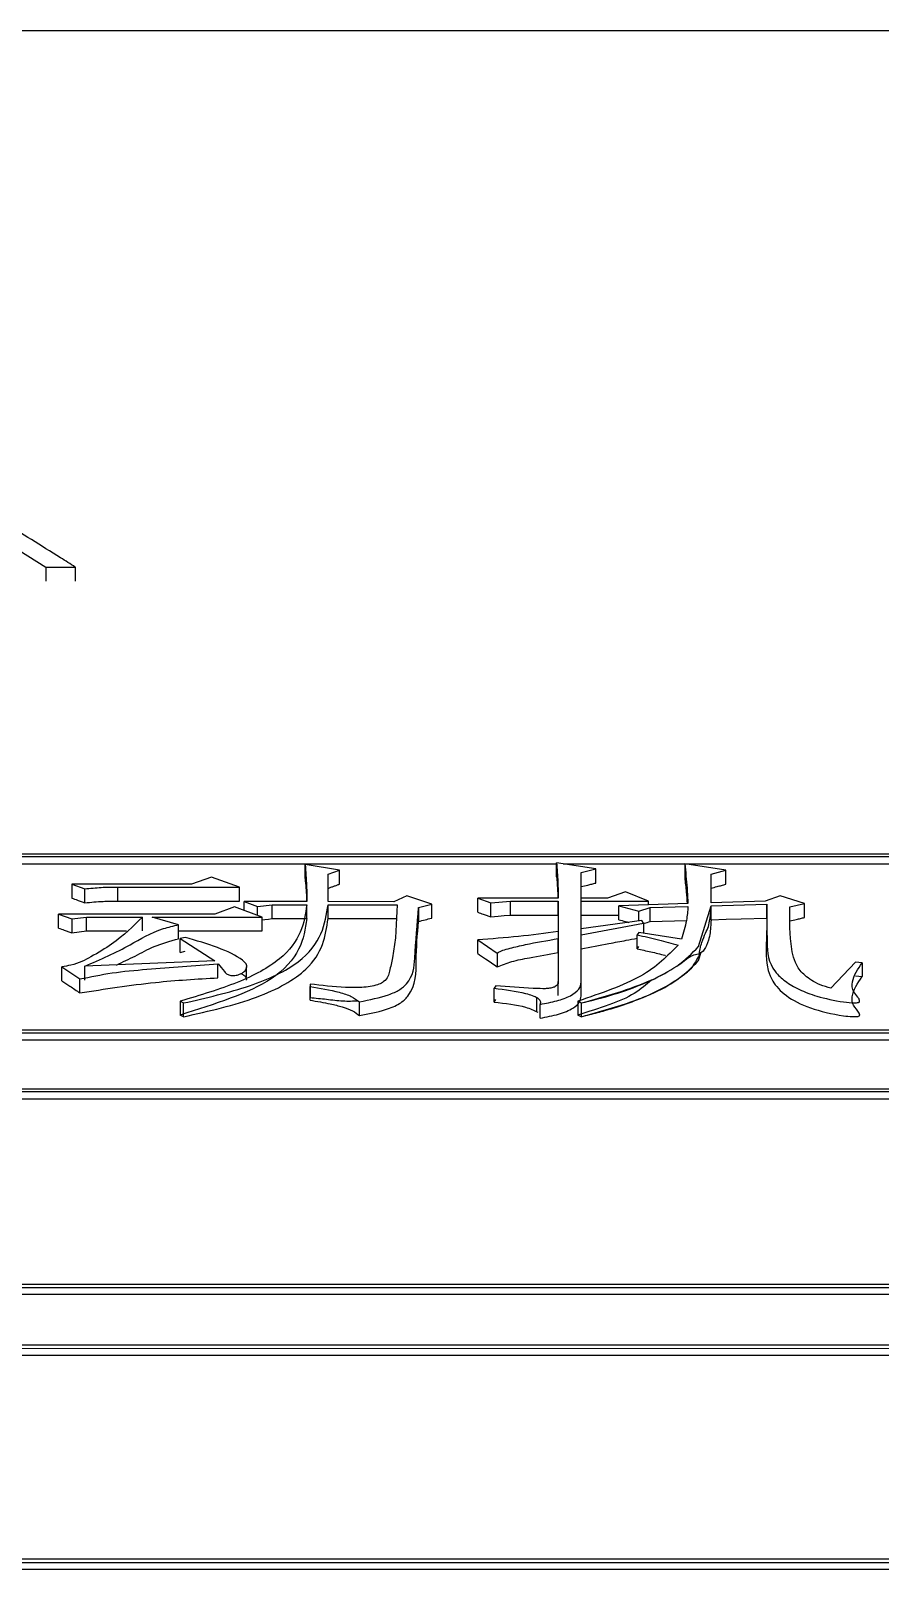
# Model space of a CAD drawing. Header units: millimetres. Extents: x 2344 to 4024, y 1094 to 2282.
# Drawn here: x 2736.4 to 2741.99, y 2103.65 to 2113.77 of the extents above; entities that cross this region are included whole.
import ezdxf

# ---------------------------------------------------------------- set-up
doc = ezdxf.new("R2010")
doc.units = ezdxf.units.MM

msp = doc.modelspace()

# ---------------------------------------------------------------- linework, layer by layer
at = {"color": 7, "linetype": 'Continuous', "lineweight": 25}
for p, q in [((2753.322, 2113.771), (2716.322, 2113.773)), ((2736.203, 2110.429), (2736.499, 2110.244)), ((2736.499, 2110.244), (2736.694, 2110.244)), ((2736.694, 2110.244), (2736.694, 2110.15)), ((2751.124, 2108.355), (2729.141, 2108.355)), ((2751.074, 2108.337), (2729.191, 2108.338)), ((2734.949, 2108.291), (2739.862, 2108.291)), ((2738.434, 2108.249), (2738.207, 2108.287)), ((2738.207, 2108.195), (2738.207, 2108.287)), ((2740.121, 2108.257), (2739.862, 2108.298)), ((2739.862, 2108.206), (2739.862, 2108.298)), ((2739.906, 2108.291), (2745.357, 2108.291)), ((2740.024, 2108.234), (2740.121, 2108.257)), ((2740.121, 2108.164), (2740.121, 2108.257)), ((2740.976, 2108.249), (2740.706, 2108.291)), ((2740.706, 2108.291), (2740.706, 2108.199)), ((2736.671, 2108.157), (2736.671, 2108.065)), ((2736.671, 2108.157), (2736.757, 2108.127)), ((2737.46, 2108.157), (2736.671, 2108.157)), ((2737.59, 2108.203), (2737.46, 2108.157)), ((2737.774, 2108.138), (2737.59, 2108.203)), ((2738.358, 2108.222), (2738.434, 2108.249)), ((2738.358, 2108.042), (2738.358, 2108.222)), ((2738.358, 2108.13), (2738.358, 2108.222)), ((2738.434, 2108.157), (2738.434, 2108.249)), ((2740.024, 2108.065), (2740.024, 2108.234)), ((2740.024, 2108.233), (2740.024, 2108.234)), ((2740.879, 2108.222), (2740.976, 2108.249)), ((2740.879, 2108.034), (2740.879, 2108.222)), ((2740.879, 2108.221), (2740.879, 2108.222)), ((2740.976, 2108.157), (2740.976, 2108.249)), ((2736.757, 2108.035), (2736.757, 2108.127)), ((2736.974, 2108.046), (2736.974, 2108.138)), ((2736.974, 2108.138), (2737.774, 2108.138)), ((2737.774, 2108.046), (2737.774, 2108.138)), ((2738.358, 2108.042), (2738.358, 2108.13)), ((2738.877, 2108.08), (2738.791, 2108.041)), ((2739.04, 2108.026), (2738.877, 2108.08)), ((2739.343, 2108.065), (2739.429, 2108.034)), ((2739.873, 2108.065), (2739.343, 2108.065)), ((2739.343, 2107.973), (2739.343, 2108.065)), ((2740.024, 2108.065), (2740.024, 2108.142)), ((2740.197, 2108.065), (2740.024, 2108.065)), ((2740.024, 2107.973), (2740.024, 2108.065)), ((2740.316, 2108.107), (2740.197, 2108.065)), ((2740.468, 2108.045), (2740.316, 2108.107)), ((2740.879, 2108.034), (2740.879, 2108.13)), ((2741.333, 2108.08), (2741.236, 2108.045)), ((2741.495, 2108.03), (2741.333, 2108.08)), ((2736.584, 2107.96), (2736.671, 2107.929)), ((2737.612, 2107.96), (2736.584, 2107.96)), ((2736.584, 2107.868), (2736.584, 2107.96)), ((2736.974, 2108.046), (2737.774, 2108.046)), ((2737.742, 2108.007), (2737.612, 2107.96)), ((2737.925, 2107.94), (2737.742, 2108.007)), ((2737.806, 2108.042), (2737.893, 2108.01)), ((2738.218, 2108.042), (2737.806, 2108.042)), ((2737.806, 2107.983), (2737.806, 2108.042)), ((2737.893, 2108.01), (2737.99, 2108.022)), ((2737.893, 2107.952), (2737.893, 2108.01)), ((2737.99, 2108.022), (2738.218, 2108.022)), ((2737.99, 2107.93), (2737.99, 2108.022)), ((2738.218, 2107.93), (2738.218, 2108.022)), ((2738.791, 2108.041), (2738.358, 2108.042)), ((2738.358, 2107.93), (2738.358, 2108.022)), ((2738.358, 2108.022), (2738.812, 2108.022)), ((2738.953, 2108.003), (2739.04, 2108.026)), ((2738.953, 2108.003), (2738.953, 2107.911)), ((2739.04, 2107.934), (2739.04, 2108.026)), ((2739.429, 2108.034), (2739.559, 2108.045)), ((2739.429, 2107.942), (2739.429, 2108.034)), ((2739.559, 2108.045), (2739.873, 2108.045)), ((2739.559, 2107.953), (2739.559, 2108.045)), ((2739.559, 2107.953), (2739.873, 2107.953)), ((2739.873, 2108.045), (2739.873, 2107.846)), ((2739.873, 2107.953), (2739.873, 2108.045)), ((2739.873, 2107.953), (2739.873, 2107.755)), ((2740.024, 2108.045), (2740.468, 2108.045)), ((2740.024, 2107.862), (2740.024, 2108.045)), ((2740.024, 2107.953), (2740.024, 2108.045)), ((2740.024, 2107.953), (2740.273, 2107.953)), ((2740.727, 2108.03), (2740.273, 2108.014)), ((2740.273, 2108.014), (2740.403, 2107.979)), ((2740.273, 2107.923), (2740.273, 2108.014)), ((2740.403, 2107.979), (2740.478, 2108.003)), ((2740.403, 2107.914), (2740.403, 2107.979)), ((2740.468, 2108.021), (2740.468, 2108.045)), ((2740.478, 2108.003), (2740.727, 2108.01)), ((2740.478, 2107.911), (2740.478, 2108.003)), ((2740.797, 2107.746), (2740.879, 2108.014)), ((2741.236, 2108.045), (2740.879, 2108.034)), ((2740.879, 2108.014), (2741.246, 2108.026)), ((2740.879, 2107.922), (2740.879, 2108.014)), ((2740.879, 2108.014), (2740.879, 2108.014)), ((2741.246, 2107.934), (2741.246, 2108.026)), ((2741.247, 2107.958), (2741.246, 2107.957)), ((2741.398, 2108.007), (2741.495, 2108.03)), ((2741.495, 2107.938), (2741.495, 2108.03)), ((2736.671, 2107.929), (2736.768, 2107.94)), ((2736.671, 2107.929), (2736.671, 2107.837)), ((2736.768, 2107.94), (2737.136, 2107.94)), ((2736.768, 2107.849), (2736.768, 2107.94)), ((2737.136, 2107.849), (2737.136, 2107.94)), ((2737.201, 2107.94), (2737.925, 2107.94)), ((2737.374, 2107.89), (2737.201, 2107.94)), ((2737.374, 2107.798), (2737.374, 2107.89)), ((2737.925, 2107.849), (2737.925, 2107.94)), ((2737.99, 2107.93), (2738.218, 2107.93)), ((2738.358, 2107.93), (2738.812, 2107.93)), ((2740.424, 2107.917), (2740.024, 2107.862)), ((2740.024, 2107.823), (2740.435, 2107.901)), ((2740.024, 2107.77), (2740.024, 2107.862)), ((2740.435, 2107.901), (2740.424, 2107.917)), ((2740.435, 2107.901), (2740.435, 2107.833)), ((2740.478, 2107.911), (2740.717, 2107.918)), ((2741.245, 2107.853), (2741.245, 2107.761)), ((2736.768, 2107.849), (2737.032, 2107.849)), ((2737.374, 2107.849), (2737.925, 2107.849)), ((2737.417, 2107.807), (2737.385, 2107.799)), ((2737.385, 2107.799), (2737.612, 2107.652)), ((2737.385, 2107.708), (2737.385, 2107.799)), ((2739.343, 2107.791), (2739.472, 2107.704)), ((2739.343, 2107.7), (2739.343, 2107.791)), ((2739.873, 2107.799), (2739.873, 2107.516)), ((2739.873, 2107.708), (2739.873, 2107.799)), ((2740.024, 2107.512), (2740.024, 2107.823)), ((2740.024, 2107.821), (2740.024, 2107.823)), ((2740.403, 2107.838), (2740.392, 2107.823)), ((2740.392, 2107.731), (2740.392, 2107.823)), ((2740.684, 2107.795), (2740.403, 2107.838)), ((2737.612, 2107.652), (2736.757, 2107.617)), ((2737.385, 2107.708), (2737.417, 2107.716)), ((2739.472, 2107.704), (2739.472, 2107.613)), ((2739.873, 2107.708), (2739.873, 2107.501)), ((2740.024, 2107.421), (2740.024, 2107.731)), ((2740.392, 2107.731), (2740.403, 2107.747)), ((2740.797, 2107.654), (2740.814, 2107.71)), ((2736.606, 2107.521), (2736.606, 2107.612)), ((2736.606, 2107.612), (2736.724, 2107.533)), ((2736.757, 2107.525), (2736.757, 2107.617)), ((2737.633, 2107.541), (2737.633, 2107.632)), ((2737.822, 2107.546), (2737.822, 2107.613)), ((2741.831, 2107.644), (2741.668, 2107.472)), ((2741.874, 2107.64), (2741.831, 2107.644)), ((2741.831, 2107.553), (2741.874, 2107.549)), ((2741.874, 2107.64), (2741.874, 2107.549)), ((2736.724, 2107.441), (2736.724, 2107.533)), ((2738.239, 2107.5), (2738.239, 2107.409)), ((2738.239, 2107.393), (2738.239, 2107.484)), ((2739.462, 2107.488), (2739.451, 2107.472)), ((2739.451, 2107.381), (2739.451, 2107.472)), ((2739.873, 2107.425), (2739.873, 2107.516)), ((2740.024, 2107.421), (2740.024, 2107.512)), ((2737.385, 2107.387), (2737.385, 2107.296)), ((2737.385, 2107.387), (2737.406, 2107.375)), ((2737.406, 2107.284), (2737.406, 2107.375)), ((2738.239, 2107.393), (2738.239, 2107.409)), ((2738.564, 2107.292), (2738.564, 2107.383)), ((2739.451, 2107.381), (2739.462, 2107.397)), ((2739.732, 2107.319), (2739.732, 2107.41)), ((2739.754, 2107.275), (2739.754, 2107.366)), ((2740.002, 2107.387), (2740.002, 2107.296)), ((2740.002, 2107.387), (2740.024, 2107.375)), ((2740.024, 2107.375), (2740.024, 2107.284)), ((2737.406, 2107.284), (2737.385, 2107.296)), ((2740.024, 2107.284), (2740.002, 2107.296)), ((2729.141, 2107.18), (2751.124, 2107.179)), ((2729.191, 2107.199), (2751.074, 2107.198)), ((2729.141, 2107.134), (2751.124, 2107.133)), ((2751.074, 2106.809), (2729.091, 2106.809)), ((2751.024, 2106.789), (2729.141, 2106.79)), ((2729.141, 2106.745), (2751.024, 2106.744)), ((2729.141, 2105.524), (2751.024, 2105.524)), ((2729.091, 2105.503), (2751.074, 2105.503)), ((2729.091, 2105.459), (2751.074, 2105.458)), ((2751.124, 2105.124), (2729.141, 2105.124)), ((2729.191, 2105.103), (2751.074, 2105.102)), ((2729.191, 2105.059), (2751.074, 2105.058)), ((2751.074, 2103.715), (2729.191, 2103.715)), ((2729.141, 2103.693), (2751.124, 2103.692)), ((2729.141, 2103.649), (2751.124, 2103.649))]:
    msp.add_line(p, q, dxfattribs=at)
at = {"color": 7, "linetype": 'Continuous', "lineweight": 25, "flags": 128}
for points in [[(2736.499, 2110.244), (2736.499, 2110.22), (2736.499, 2110.196), (2736.499, 2110.15)], [(2739.429, 2107.942), (2739.478, 2107.946), (2739.518, 2107.95), (2739.559, 2107.953)], [(2737.925, 2107.923), (2737.942, 2107.925), (2737.966, 2107.927), (2737.99, 2107.93)], [(2740.879, 2107.922), (2740.978, 2107.926), (2741.078, 2107.929), (2741.246, 2107.934)], [(2736.671, 2107.837), (2736.719, 2107.843), (2736.768, 2107.849)]]:
    msp.add_lwpolyline(points, dxfattribs=at)
at = {"color": 7, "linetype": 'Continuous', "lineweight": 25}
for points, knots in [([(2736.694, 2110.244), (2736.662, 2110.264), (2736.501, 2110.365), (2736.193, 2110.555), (2735.918, 2110.718), (2735.771, 2110.805)], [0, 0, 0, 0, 0.104313, 0.521568, 1, 1, 1, 1]), ([(2738.207, 2108.287), (2738.211, 2108.24), (2738.217, 2108.159), (2738.218, 2108.077), (2738.218, 2108.042)], [0, 0, 0, 0, 0.575668, 1, 1, 1, 1]), ([(2739.862, 2108.298), (2739.865, 2108.256), (2739.872, 2108.179), (2739.872, 2108.1), (2739.873, 2108.065)], [0, 0, 0, 0, 0.544272, 1, 1, 1, 1]), ([(2740.706, 2108.291), (2740.711, 2108.238), (2740.721, 2108.151), (2740.725, 2108.063), (2740.727, 2108.03)], [0, 0, 0, 0, 0.617116, 1, 1, 1, 1]), ([(2738.207, 2108.195), (2738.21, 2108.154), (2738.215, 2108.104), (2738.216, 2108.053), (2738.216, 2108.044)], [0, 0, 0, 0, 0.82802, 1, 1, 1, 1]), ([(2738.358, 2108.13), (2738.364, 2108.132), (2738.377, 2108.137), (2738.396, 2108.144), (2738.415, 2108.15), (2738.428, 2108.155), (2738.434, 2108.157)], [0, 0, 0, 0, 0.25, 0.5, 0.75, 1, 1, 1, 1]), ([(2739.862, 2108.206), (2739.865, 2108.175), (2739.869, 2108.128), (2739.87, 2108.08), (2739.871, 2108.065)], [0, 0, 0, 0, 0.675043, 1, 1, 1, 1]), ([(2740.024, 2108.142), (2740.038, 2108.145), (2740.062, 2108.15), (2740.094, 2108.158), (2740.112, 2108.162), (2740.121, 2108.164)], [0, 0, 0, 0, 0.439881, 0.71994, 1, 1, 1, 1]), ([(2740.706, 2108.199), (2740.709, 2108.168), (2740.716, 2108.112), (2740.72, 2108.055), (2740.722, 2108.03)], [0, 0, 0, 0, 0.550115, 1, 1, 1, 1]), ([(2740.879, 2108.13), (2740.892, 2108.134), (2740.915, 2108.14), (2740.948, 2108.149), (2740.967, 2108.154), (2740.976, 2108.157)], [0, 0, 0, 0, 0.420135, 0.710067, 1, 1, 1, 1]), ([(2736.671, 2108.065), (2736.683, 2108.061), (2736.704, 2108.054), (2736.732, 2108.043), (2736.749, 2108.037), (2736.757, 2108.035)], [0, 0, 0, 0, 0.428609, 0.7143039, 1, 1, 1, 1]), ([(2736.757, 2108.127), (2736.793, 2108.13), (2736.864, 2108.137), (2736.937, 2108.138), (2736.974, 2108.138)], [0, 0, 0, 0, 0.498867, 1, 1, 1, 1]), ([(2736.757, 2108.035), (2736.797, 2108.038), (2736.868, 2108.045), (2736.941, 2108.046), (2736.974, 2108.046)], [0, 0, 0, 0, 0.558823, 1, 1, 1, 1]), ([(2738.218, 2108.022), (2738.209, 2107.962), (2738.192, 2107.841), (2738.061, 2107.659), (2737.773, 2107.502), (2737.515, 2107.426), (2737.385, 2107.387)], [0, 0, 0, 0, 0.244354, 0.489935, 0.74136, 1, 1, 1, 1]), ([(2737.406, 2107.375), (2737.557, 2107.409), (2737.853, 2107.477), (2738.19, 2107.637), (2738.329, 2107.831), (2738.348, 2107.958), (2738.358, 2108.022)], [0, 0, 0, 0, 0.2601932, 0.5118512, 0.7565513, 1, 1, 1, 1]), ([(2738.812, 2108.022), (2738.809, 2107.905), (2738.804, 2107.76), (2738.764, 2107.591), (2738.749, 2107.529), (2738.695, 2107.497), (2738.648, 2107.485), (2738.574, 2107.475), (2738.432, 2107.476), (2738.316, 2107.49), (2738.239, 2107.5)], [0, 0, 0, 0, 0.4898961, 0.6102723, 0.7064925, 0.7358579, 0.7655593, 0.7971729, 0.8650638, 1, 1, 1, 1]), ([(2738.564, 2107.383), (2738.632, 2107.396), (2738.732, 2107.416), (2738.832, 2107.461), (2738.92, 2107.54), (2738.932, 2107.728), (2738.945, 2107.893), (2738.953, 2108.003)], [0, 0, 0, 0, 0.132838, 0.196641, 0.258559, 0.505709, 1, 1, 1, 1]), ([(2739.343, 2107.973), (2739.355, 2107.968), (2739.376, 2107.961), (2739.404, 2107.951), (2739.421, 2107.945), (2739.429, 2107.942)], [0, 0, 0, 0, 0.428612, 0.714306, 1, 1, 1, 1]), ([(2740.727, 2108.01), (2740.725, 2107.98), (2740.719, 2107.908), (2740.697, 2107.836), (2740.684, 2107.795)], [0, 0, 0, 0, 0.426568, 1, 1, 1, 1]), ([(2740.802, 2107.7), (2740.804, 2107.714), (2740.808, 2107.742), (2740.832, 2107.819), (2740.866, 2107.872), (2740.876, 2107.951), (2740.878, 2107.996), (2740.878, 2108.01), (2740.879, 2108.014)], [0, 0, 0, 0, 0.068352, 0.139472, 0.508143, 0.851675, 0.94747, 1, 1, 1, 1]), ([(2741.246, 2108.026), (2741.246, 2107.942), (2741.246, 2107.796), (2741.255, 2107.619), (2741.363, 2107.518), (2741.455, 2107.463), (2741.583, 2107.414), (2741.711, 2107.387), (2741.804, 2107.375), (2741.837, 2107.376), (2741.846, 2107.378), (2741.851, 2107.38), (2741.855, 2107.382), (2741.859, 2107.388), (2741.855, 2107.399), (2741.842, 2107.42), (2741.808, 2107.457), (2741.804, 2107.536), (2741.846, 2107.599), (2741.874, 2107.64)], [0, 0, 0, 0, 0.249545, 0.436315, 0.501271, 0.564646, 0.626364, 0.704484, 0.733965, 0.739063, 0.743353, 0.745337, 0.747325, 0.751675, 0.763079, 0.778003, 0.812665, 0.875175, 1, 1, 1, 1]), ([(2741.668, 2107.472), (2741.644, 2107.479), (2741.595, 2107.494), (2741.522, 2107.533), (2741.435, 2107.61), (2741.396, 2107.777), (2741.397, 2107.915), (2741.398, 2108.007)], [0, 0, 0, 0, 0.065694, 0.129902, 0.255713, 0.503859, 1, 1, 1, 1]), ([(2736.584, 2107.868), (2736.596, 2107.864), (2736.617, 2107.856), (2736.646, 2107.846), (2736.662, 2107.84), (2736.671, 2107.837)], [0, 0, 0, 0, 0.428613, 0.714306, 1, 1, 1, 1]), ([(2737.136, 2107.94), (2737.075, 2107.88), (2736.983, 2107.788), (2736.811, 2107.685), (2736.704, 2107.63), (2736.626, 2107.616), (2736.606, 2107.612)], [0, 0, 0, 0, 0.493221, 0.743655, 0.934367, 1, 1, 1, 1]), ([(2736.757, 2107.617), (2736.86, 2107.662), (2737.04, 2107.742), (2737.207, 2107.85), (2737.34, 2107.882), (2737.374, 2107.89)], [0, 0, 0, 0, 0.498749, 0.872406, 1, 1, 1, 1]), ([(2738.218, 2107.93), (2738.208, 2107.863), (2738.188, 2107.728), (2737.977, 2107.483), (2737.611, 2107.367), (2737.385, 2107.296)], [0, 0, 0, 0, 0.2743455, 0.5506038, 1, 1, 1, 1]), ([(2737.406, 2107.284), (2737.575, 2107.322), (2737.906, 2107.398), (2738.312, 2107.626), (2738.341, 2107.816), (2738.358, 2107.93)], [0, 0, 0, 0, 0.291461, 0.571537, 1, 1, 1, 1]), ([(2738.564, 2107.292), (2738.623, 2107.303), (2738.723, 2107.323), (2738.835, 2107.369), (2738.942, 2107.477), (2738.933, 2107.664), (2738.946, 2107.826), (2738.953, 2107.911)], [0, 0, 0, 0, 0.117242, 0.195683, 0.274072, 0.616161, 1, 1, 1, 1]), ([(2738.953, 2107.911), (2738.968, 2107.915), (2738.996, 2107.923), (2739.025, 2107.93), (2739.04, 2107.934)], [0, 0, 0, 0, 0.5, 1, 1, 1, 1]), ([(2740.273, 2107.923), (2740.287, 2107.919), (2740.308, 2107.913), (2740.33, 2107.907), (2740.338, 2107.905)], [0, 0, 0, 0, 0.643901, 1, 1, 1, 1]), ([(2740.435, 2107.898), (2740.437, 2107.898), (2740.451, 2107.903), (2740.466, 2107.907), (2740.478, 2107.911)], [0, 0, 0, 0, 0.125351, 1, 1, 1, 1]), ([(2740.879, 2107.922), (2740.879, 2107.921), (2740.878, 2107.909), (2740.876, 2107.864), (2740.869, 2107.799), (2740.835, 2107.717), (2740.813, 2107.706), (2740.802, 2107.7)], [0, 0, 0, 0, 0.014449, 0.133551, 0.495754, 0.7437, 1, 1, 1, 1]), ([(2741.246, 2107.934), (2741.246, 2107.889), (2741.245, 2107.752), (2741.228, 2107.576), (2741.362, 2107.421), (2741.523, 2107.338), (2741.69, 2107.299), (2741.797, 2107.285), (2741.829, 2107.285), (2741.842, 2107.286), (2741.851, 2107.288), (2741.856, 2107.292), (2741.859, 2107.298), (2741.849, 2107.323), (2741.808, 2107.36), (2741.803, 2107.444), (2741.844, 2107.505), (2741.874, 2107.549)], [0, 0, 0, 0, 0.135472, 0.406763, 0.50628, 0.604985, 0.704283, 0.727912, 0.736946, 0.74078, 0.744655, 0.748047, 0.752351, 0.764139, 0.816594, 0.869623, 1, 1, 1, 1]), ([(2741.398, 2107.915), (2741.412, 2107.918), (2741.435, 2107.924), (2741.468, 2107.931), (2741.486, 2107.936), (2741.495, 2107.938)], [0, 0, 0, 0, 0.44, 0.72, 1, 1, 1, 1]), ([(2736.965, 2107.625), (2737.007, 2107.645), (2737.093, 2107.684), (2737.206, 2107.751), (2737.317, 2107.782), (2737.374, 2107.798)], [0, 0, 0, 0, 0.319596, 0.657164, 1, 1, 1, 1]), ([(2737.634, 2107.632), (2737.648, 2107.616), (2737.666, 2107.595), (2737.685, 2107.57), (2737.7, 2107.561), (2737.715, 2107.556), (2737.724, 2107.555), (2737.733, 2107.555), (2737.746, 2107.556), (2737.766, 2107.56), (2737.787, 2107.569), (2737.813, 2107.584), (2737.824, 2107.606), (2737.823, 2107.632), (2737.729, 2107.715), (2737.564, 2107.764), (2737.417, 2107.807)], [0, 0, 0, 0, 0.122721, 0.15416, 0.184961, 0.198897, 0.205533, 0.212114, 0.225991, 0.241808, 0.277356, 0.311034, 0.368969, 0.430506, 0.491702, 1, 1, 1, 1]), ([(2739.873, 2107.846), (2739.786, 2107.834), (2739.613, 2107.81), (2739.433, 2107.797), (2739.343, 2107.791)], [0, 0, 0, 0, 0.499593, 1, 1, 1, 1]), ([(2739.472, 2107.704), (2739.484, 2107.71), (2739.507, 2107.723), (2739.572, 2107.74), (2739.691, 2107.768), (2739.8, 2107.786), (2739.873, 2107.799)], [0, 0, 0, 0, 0.120416, 0.244636, 0.495058, 1, 1, 1, 1]), ([(2740.662, 2107.756), (2740.592, 2107.684), (2740.451, 2107.539), (2740.153, 2107.438), (2740.002, 2107.387)], [0, 0, 0, 0, 0.492671, 1, 1, 1, 1]), ([(2740.024, 2107.731), (2740.085, 2107.743), (2740.184, 2107.762), (2740.306, 2107.785), (2740.368, 2107.797), (2740.392, 2107.801)], [0, 0, 0, 0, 0.495956, 0.806796, 1, 1, 1, 1]), ([(2740.392, 2107.823), (2740.44, 2107.813), (2740.534, 2107.793), (2740.62, 2107.768), (2740.662, 2107.756)], [0, 0, 0, 0, 0.507162, 1, 1, 1, 1]), ([(2739.343, 2107.7), (2739.36, 2107.688), (2739.39, 2107.668), (2739.434, 2107.639), (2739.459, 2107.621), (2739.472, 2107.613)], [0, 0, 0, 0, 0.403119, 0.70156, 1, 1, 1, 1]), ([(2739.472, 2107.613), (2739.503, 2107.625), (2739.565, 2107.65), (2739.706, 2107.678), (2739.809, 2107.696), (2739.873, 2107.708)], [0, 0, 0, 0, 0.2729687, 0.5543374, 1, 1, 1, 1]), ([(2740.024, 2107.375), (2740.187, 2107.42), (2740.429, 2107.488), (2740.675, 2107.623), (2740.754, 2107.702), (2740.797, 2107.746)], [0, 0, 0, 0, 0.480373, 0.715158, 1, 1, 1, 1]), ([(2740.806, 2107.699), (2740.78, 2107.651), (2740.754, 2107.603), (2740.716, 2107.572), (2740.65, 2107.52), (2740.491, 2107.427), (2740.259, 2107.344), (2740.095, 2107.3), (2740.042, 2107.288), (2740.024, 2107.284)], [0, 0, 0, 0, 0.172585, 0.175983, 0.205093, 0.521257, 0.851512, 0.949107, 1, 1, 1, 1]), ([(2740.024, 2107.375), (2740.041, 2107.379), (2740.211, 2107.419), (2740.441, 2107.495), (2740.623, 2107.596), (2740.693, 2107.645), (2740.714, 2107.661), (2740.72, 2107.666), (2740.754, 2107.692), (2740.78, 2107.696), (2740.806, 2107.699)], [0, 0, 0, 0, 0.048659, 0.478007, 0.711563, 0.794803, 0.817387, 0.823945, 0.827352, 1, 1, 1, 1]), ([(2740.024, 2107.284), (2740.187, 2107.329), (2740.429, 2107.397), (2740.675, 2107.531), (2740.754, 2107.611), (2740.797, 2107.654)], [0, 0, 0, 0, 0.480491, 0.715254, 1, 1, 1, 1]), ([(2740.392, 2107.731), (2740.422, 2107.725), (2740.484, 2107.712), (2740.547, 2107.697), (2740.578, 2107.688), (2740.58, 2107.688)], [0, 0, 0, 0, 0.472115, 0.967418, 1, 1, 1, 1]), ([(2736.724, 2107.533), (2736.794, 2107.547), (2736.934, 2107.577), (2737.244, 2107.604), (2737.477, 2107.621), (2737.633, 2107.632)], [0, 0, 0, 0, 0.2460717, 0.4967335, 1, 1, 1, 1]), ([(2737.821, 2107.525), (2737.822, 2107.526), (2737.824, 2107.535), (2737.815, 2107.552), (2737.794, 2107.563), (2737.784, 2107.568)], [0, 0, 0, 0, 0.0857997, 0.5998162, 1, 1, 1, 1]), ([(2736.606, 2107.521), (2736.623, 2107.509), (2736.652, 2107.49), (2736.691, 2107.464), (2736.713, 2107.449), (2736.724, 2107.441)], [0, 0, 0, 0, 0.442564, 0.721282, 1, 1, 1, 1]), ([(2736.724, 2107.441), (2736.888, 2107.467), (2737.183, 2107.514), (2737.495, 2107.533), (2737.633, 2107.541)], [0, 0, 0, 0, 0.555914, 1, 1, 1, 1]), ([(2738.239, 2107.5), (2738.239, 2107.497), (2738.239, 2107.491), (2738.239, 2107.486), (2738.239, 2107.484)], [0, 0, 0, 0, 0.56, 1, 1, 1, 1]), ([(2738.239, 2107.484), (2738.305, 2107.473), (2738.403, 2107.456), (2738.516, 2107.42), (2738.548, 2107.395), (2738.564, 2107.383)], [0, 0, 0, 0, 0.509707, 0.758863, 1, 1, 1, 1]), ([(2739.451, 2107.472), (2739.523, 2107.463), (2739.613, 2107.452), (2739.703, 2107.425), (2739.738, 2107.409), (2739.759, 2107.388), (2739.755, 2107.374), (2739.754, 2107.366)], [0, 0, 0, 0, 0.513521, 0.639448, 0.762318, 0.88191, 1, 1, 1, 1]), ([(2739.873, 2107.516), (2739.872, 2107.508), (2739.871, 2107.496), (2739.854, 2107.482), (2739.831, 2107.474), (2739.802, 2107.469), (2739.76, 2107.469), (2739.646, 2107.474), (2739.543, 2107.482), (2739.462, 2107.488)], [0, 0, 0, 0, 0.116135, 0.174978, 0.235386, 0.296971, 0.360825, 0.490326, 1, 1, 1, 1]), ([(2739.754, 2107.366), (2739.791, 2107.373), (2739.866, 2107.387), (2739.957, 2107.421), (2740.016, 2107.464), (2740.021, 2107.496), (2740.024, 2107.512)], [0, 0, 0, 0, 0.260145, 0.513561, 0.758875, 1, 1, 1, 1]), ([(2740.486, 2107.526), (2740.452, 2107.496), (2740.348, 2107.402), (2740.142, 2107.339), (2740.002, 2107.296)], [0, 0, 0, 0, 0.323931, 1, 1, 1, 1]), ([(2738.557, 2107.387), (2738.523, 2107.386), (2738.452, 2107.384), (2738.348, 2107.399), (2738.276, 2107.405), (2738.239, 2107.409)], [0, 0, 0, 0, 0.311718, 0.656171, 1, 1, 1, 1]), ([(2738.239, 2107.393), (2738.285, 2107.386), (2738.359, 2107.374), (2738.452, 2107.35), (2738.523, 2107.325), (2738.55, 2107.303), (2738.564, 2107.292)], [0, 0, 0, 0, 0.348073, 0.570364, 0.788384, 1, 1, 1, 1]), ([(2739.451, 2107.381), (2739.525, 2107.373), (2739.636, 2107.361), (2739.713, 2107.327), (2739.738, 2107.315)], [0, 0, 0, 0, 0.666671, 1, 1, 1, 1]), ([(2739.754, 2107.275), (2739.796, 2107.283), (2739.878, 2107.299), (2739.969, 2107.336), (2740.018, 2107.379), (2740.022, 2107.407), (2740.024, 2107.421)], [0, 0, 0, 0, 0.290992, 0.572857, 0.787844, 1, 1, 1, 1])]:
    msp.add_open_spline(points, degree=3, knots=knots, dxfattribs=at)

doc.saveas('drawing.dxf')
